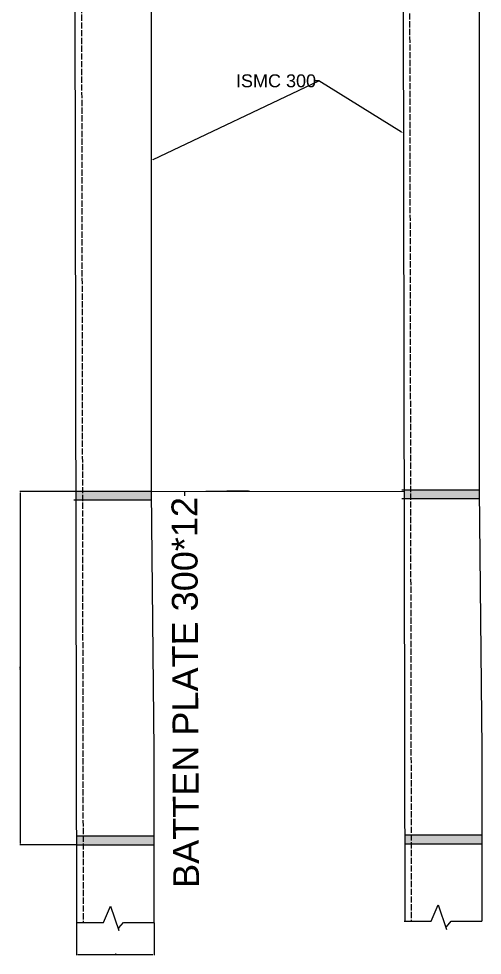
# Model space of a CAD drawing. Header units: millimetres. Extents: x 2999 to 7754, y 1967 to 8077.
# Drawn here: x 2999 to 3897, y 4449 to 6263 of the extents above; entities that cross this region are included whole.
import ezdxf
from ezdxf import colors
from ezdxf.entities.mleader import LeaderData, LeaderLine
from ezdxf.math import Vec2, Vec3

# ---------------------------------------------------------------- set-up
doc = ezdxf.new("R2010")
doc.units = ezdxf.units.MM
doc.linetypes.add('ACAD_ISO02W100', pattern=[15, 12, -3])
doc.styles.get("Standard").update_dxf_attribs({"font": 'arial.ttf'})
doc.dimstyles.new('ISO-25', dxfattribs={"dimtxt": 2.5, "dimasz": 2.5, "dimexe": 1.25, "dimexo": 0.625, "dimtad": 1, "dimtxsty": 'Standard', "dimcen": 2.5, "dimadec": 0, "dimazin": 0, "dimtfac": 1, "dimtmove": 0, "dimatfit": 3, "dimfxl": 1, "dimarcsym": 0})

# ---------------------------------------------------------------- blocks, each defined once
blk = doc.blocks.new('*D21')
at = {"color": 0, "lineweight": -2, "transparency": 16777216}
for p, q in [((3104.7, 5347.5), (3000.9, 5347.5)), ((3002.2, 4665.6), (3002.2, 5345)), ((3110.2, 4663.1), (3000.9, 4663.1))]:
    blk.add_line(p, q, dxfattribs=at)
at = {"color": 0, "transparency": 16777216}
for points in [[(3001.8, 5345), (3002.6, 5345), (3002.2, 5347.5)], [(3001.8, 4665.6), (3002.6, 4665.6), (3002.2, 4663.1)]]:
    blk.add_solid(points, dxfattribs=at)
at = {"layer": 'DEFPOINTS', "color": 0, "transparency": 16777216}
for p in [(3002.2, 5347.5), (3105.4, 5347.5), (3110.9, 4663.1)]:
    blk.add_point(p, dxfattribs=at)
at = {"color": 0, "transparency": 16777216, "insert": (3000.3, 5005.3), "char_height": 2.5, "attachment_point": 5, "rotation": 90}
blk.add_mtext('300', dxfattribs=at)
blk = doc.blocks.new('*D22')
at = {"color": 0, "lineweight": -2, "transparency": 16777216}
for p, q in [((3110.9, 4512.3), (3110.9, 4449.4)), ((3261.1, 4512.3), (3261.1, 4449.4)), ((3113.4, 4450.7), (3258.6, 4450.7))]:
    blk.add_line(p, q, dxfattribs=at)
at = {"color": 0, "transparency": 16777216}
for points in [[(3113.4, 4451.1), (3113.4, 4450.3), (3110.9, 4450.7)], [(3258.6, 4451.1), (3258.6, 4450.3), (3261.1, 4450.7)]]:
    blk.add_solid(points, dxfattribs=at)
at = {"layer": 'DEFPOINTS', "color": 0, "transparency": 16777216}
for p in [(3110.9, 4512.9), (3261.1, 4512.9), (3261.1, 4450.7)]:
    blk.add_point(p, dxfattribs=at)
at = {"color": 0, "transparency": 16777216, "insert": (3186, 4452.6), "char_height": 2.5, "attachment_point": 5}
blk.add_mtext('90', dxfattribs=at)

msp = doc.modelspace()

# ---------------------------------------------------------------- hatches: boundary and pattern name
h = msp.add_hatch(color=256)
h.dxf.hatch_style = 1
h.paths.add_polyline_path([(3255.61, 7350.727), (3105.646, 7350.727), (3105.677, 7334.033), (3255.61, 7334.033)])
h.paths.add_polyline_path([(3255.61, 7016.859), (3106.261, 7016.859), (3106.291, 7000.166), (3255.61, 7000.166)])
h.paths.add_polyline_path([(3255.61, 5347.522), (3109.334, 5347.522), (3109.365, 5330.829), (3255.793, 5330.829)])
h.paths.add_polyline_path([(3261.111, 4679.817), (3110.87, 4679.817), (3110.87, 4663.124), (3261.111, 4663.124)])
h = msp.add_hatch(color=256)
h.dxf.hatch_style = 1
h.paths.add_polyline_path([(3741.411, 7353.107), (3741.442, 7336.414), (3891.375, 7336.414), (3891.375, 7353.107)])
h.paths.add_polyline_path([(3742.025, 7019.24), (3742.056, 7002.547), (3891.375, 7002.547), (3891.375, 7019.24)])
h.paths.add_polyline_path([(3745.099, 5349.903), (3745.129, 5333.209), (3891.558, 5333.209), (3891.375, 5349.903)])
h.paths.add_polyline_path([(3746.635, 4682.198), (3746.635, 4665.505), (3896.876, 4665.505), (3896.876, 4682.198)])

# ---------------------------------------------------------------- linework, layer by layer
for p, q in [((3105.369, 7500.967), (3110.87, 4512.884)), ((3741.134, 7503.348), (3746.635, 4515.264)), ((3891.375, 5349.903), (3891.375, 7019.24)), ((3255.61, 5347.522), (3255.61, 7016.859)), ((3255.61, 5347.522), (3105.369, 5347.522)), ((3105.369, 5347.522), (3105.369, 5347.522)), ((3255.61, 5347.522), (3745.101, 5348.423)), ((3261.111, 4846.751), (3255.61, 5347.522)), ((3891.375, 5349.903), (3741.134, 5349.903)), ((3741.134, 5349.903), (3741.134, 5349.903)), ((3891.375, 5333.209), (3741.134, 5333.209)), ((3896.876, 4849.132), (3891.375, 5349.903)), ((3255.61, 5330.829), (3105.369, 5330.829)), ((3261.111, 4512.884), (3261.111, 4846.751)), ((3896.876, 4515.264), (3896.876, 4849.132)), ((3261.111, 4679.817), (3110.87, 4679.817)), ((3110.87, 4679.817), (3110.87, 4663.124)), ((3896.876, 4682.198), (3746.635, 4682.198)), ((3746.635, 4682.198), (3746.635, 4665.505)), ((3110.87, 4663.124), (3261.111, 4663.124)), ((3746.635, 4665.505), (3896.876, 4665.505)), ((3162.773, 4512.979), (3176.351, 4544.724)), ((3176.351, 4544.724), (3192.845, 4497.222)), ((3797.548, 4515.407), (3811.126, 4547.152)), ((3811.126, 4547.152), (3827.619, 4499.65)), ((3110.87, 4512.884), (3162.773, 4512.979)), ((3192.845, 4502.372), (3201.658, 4513.051)), ((3192.845, 4497.222), (3192.845, 4502.372)), ((3201.658, 4513.051), (3261.111, 4513.051)), ((3745.645, 4515.311), (3797.548, 4515.407)), ((3827.619, 4504.8), (3836.433, 4515.478)), ((3836.433, 4515.478), (3895.885, 4515.478))]:
    msp.add_line(p, q)
at = {"linetype": 'ACAD_ISO02W100'}
for p, q in [((3118.056, 7500.99), (3123.557, 4512.907)), ((3753.821, 7503.371), (3759.322, 4515.288))]:
    msp.add_line(p, q, dxfattribs=at)

# ---------------------------------------------------------------- dimensions: what is measured, and where the dimension line sits
dim = msp.add_linear_dim(base=(3002.19, 5347.522), p1=(3110.87, 4663.124), p2=(3105.369, 5347.522), angle=90, text='300', dimstyle='ISO-25')
dim.commit()
dim.dimension.update_dxf_attribs({"geometry": '*D21', "text_midpoint": (3000.288, 5005.323)})
dim = msp.add_linear_dim(base=(3261.111, 4450.69), p1=(3110.87, 4512.884), p2=(3261.111, 4512.884), text='90', dimstyle='ISO-25')
dim.commit()
dim.dimension.update_dxf_attribs({"geometry": '*D22', "text_midpoint": (3185.991, 4452.591)})

# ---------------------------------------------------------------- leaders
ml = msp.add_multileader_mtext('Standard')
ml.set_content('ISMC 300', color=256)
ml.set_leader_properties()
ml.build(insert=Vec2(0, 0))
ctx = ml.context
ctx.base_point, ctx.char_height, ctx.plane_origin = Vec3(3417.579, 6142.617), 25, Vec3(3255.61, 5988.764)
notes = []
notes.append((ctx, [(1, (1, 1, 0), (3579.937, 6142.617), (-1, 0), 8, [(0, [(3255.61, 5988.764)], 0, []), (1, [(3743.825, 6041.521)], 0, [])])]))
ctx.mtext.insert, ctx.mtext.flow_direction = Vec3(3419.579, 6155.339), 5
ml = msp.add_multileader_mtext('Standard')
ml.set_content('BATTEN PLATE 300*12', color=256)
ml.set_leader_properties()
ml.build(insert=Vec2(0, 0))
ctx = ml.context
ctx.base_point, ctx.char_height, ctx.plane_origin, ctx.plane_x_axis, ctx.plane_y_axis = Vec3(3323.446, 4586.599), 50, Vec3(3446.961, 5348.845), Vec3(-0.00455939, 0.99998961), Vec3(-0.99998961, -0.00455939)
ctx.text_align_type = 2
notes.append((ctx, [(0, (1, 1, 0), (3319.98, 5346.852), (0.00455939, -0.99998961), 8, [(0, [(3446.961, 5348.845)], 0, [])])]))
ctx.mtext.insert, ctx.mtext.text_direction, ctx.mtext.rotation, ctx.mtext.alignment, ctx.mtext.flow_direction = Vec3(3294.583, 5336.736), Vec3(-0.00455939, 0.99998961), 1.57535574, 3, 5
for ctx, leaders in notes:
    for number, flags, end, landing, length, lines in leaders:
        leader = LeaderData()
        leader.index, (leader.has_last_leader_line, leader.has_dogleg_vector, leader.attachment_direction) = number, flags
        leader.last_leader_point, leader.dogleg_vector, leader.dogleg_length = Vec3(end), Vec3(landing), length
        for number, points, colour, breaks in lines:
            line = LeaderLine()
            line.index, line.vertices, line.color, line.breaks = number, Vec3.list(points), colors.encode_raw_color(colour), breaks
            leader.lines.append(line)
        ctx.leaders.append(leader)

doc.saveas('drawing.dxf')
